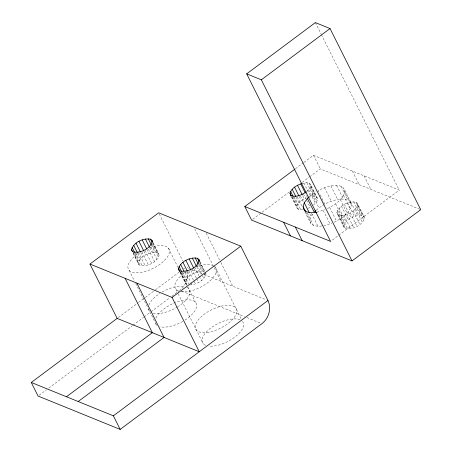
<?xml version="1.0" encoding="UTF-8"?>
<svg xmlns="http://www.w3.org/2000/svg" width="452" height="452" viewBox="0 0 452 452"><rect width="100%" height="100%" fill="white"/><g stroke="black" fill="none" stroke-linecap="round" stroke-linejoin="round"><path stroke-width="0.34" stroke-dasharray="2.26 1.69" d="M138.724 264.522L138.306 262.951C140.849 255.764 149.979 251.47 157.29 252.758L158.68 253.809L159.098 255.38C156.556 262.567 147.425 266.861 140.114 265.573L138.724 264.522L133.159 253.408M180.845 272.285L187.026 284.636L185.636 283.585L185.218 282.008C187.761 274.827 196.891 270.528 204.202 271.822L199.564 262.561M189.829 285.009C196.27 284.415 203.908 281.014 206.01 274.443L205.733 273.392M302.569 209.796L298.619 209.519L297.23 208.468L296.817 206.897C297.908 202.343 302.444 199.688 306.439 197.903M306.744 191.495L310.202 187.693L310.806 185.749L310.388 184.173L308.998 183.122L306.767 182.704L301.992 183.484M321.762 225.977L317.954 226.305L313.49 225.458L310.705 223.356L309.874 220.209L311.083 216.322L313.033 213.666M313.547 205.078L317.005 201.276L317.603 199.332L317.191 197.756L310.388 184.173M336.926 212.378C339.469 205.191 348.594 200.897 355.91 202.185L357.3 203.236L364.103 216.819L364.515 218.389C361.973 225.576 352.848 229.87 345.531 228.582L344.142 227.531L337.339 213.949L336.926 212.378L343.729 225.955L344.142 227.531M327.361 208.604C334.621 205.055 342.729 199.891 344.656 191.495L343.825 188.348L341.04 186.247C333.169 184.02 325.061 187.162 318.022 190.569L319.564 193.659M343.729 225.955C346.266 218.774 355.396 214.474 362.713 215.768L364.103 216.819M334.164 222.186C341.424 218.638 349.532 213.474 351.458 205.078L350.628 201.931L343.825 188.348M337.339 213.949L338.729 214.999C346.046 216.288 355.176 211.994 357.718 204.807L357.3 203.236M309.507 196.626L312.134 194.298L316.253 191.688M316.31 210.208L318.937 207.88L324.231 204.524M295.484 168.709L303.371 162.827M303.93 162.409L313.507 155.268L399.269 190.111L330.559 241.368M118.288 317.553L137.996 302.846M138.561 302.428L144.759 297.806M145.318 297.388L154.895 290.24M155.46 289.822L179.111 272.177M183.619 268.816L184.744 267.974M252.724 219.265L289.331 191.953M302.286 182.292L309.044 177.252M309.609 176.834L320.31 168.85L420.727 209.649M39.2 395.201L46.539 389.726M48.799 388.042L132.363 325.706M132.928 325.287L143.651 317.281M144.216 316.863L150.431 312.23M150.996 311.807L169.624 297.908M171.884 296.224L179.224 290.749M307.981 208.327L310.134 207.361L306.111 199.332M350.628 201.931L347.842 199.829C339.972 197.597 331.864 200.744 324.818 204.151L319.875 194.275M316.863 212.231L325.016 209.66M323.66 225.814L331.819 223.243M308.151 197.242L313.564 196.281L315.801 196.705L317.191 197.756M187.173 267.663L188.478 268.194M192.388 269.782L201.507 273.488M204.112 274.55L266.013 299.699M181.744 291.122L244.295 316.536M246.899 317.598L261.233 323.423M315.383 22.6L321.061 33.934M321.378 34.567L399.269 190.111M364.086 175.817L370.883 189.399M352.357 171.054L359.159 184.631M357.718 204.807L364.515 218.389M355.91 202.185L362.713 215.768M357.114 206.756L363.916 220.339M353.679 201.761L360.476 215.344M355.549 208.88L362.351 222.463M350.82 202.01L357.622 215.593M344.656 191.495L351.458 205.078M341.04 186.247L347.842 199.829M353.181 210.977L359.984 224.559M347.628 202.897L354.424 216.48M343.452 195.383L350.249 208.965M336.576 185.405L343.379 198.982M350.243 212.835L357.046 226.418M344.396 204.349L351.198 217.926M340.328 199.631L347.13 213.214M347.017 214.288L353.82 227.87M341.458 206.208L348.26 219.791M330.87 185.896L337.672 199.479M343.819 215.175L350.622 228.757M313.507 155.268L320.31 168.85M339.09 208.304L345.893 221.887M335.593 203.829L342.396 217.406M340.966 215.423L347.763 229.006M337.525 210.429L344.328 224.011M338.729 214.999L345.531 228.582M324.474 187.676L331.276 201.259M329.711 207.553L336.514 221.135M310.806 185.749L317.603 199.332M323.253 210.451L330.056 224.028M308.998 183.122L315.801 196.705M310.202 187.693L317.005 201.276M306.767 182.704L313.564 196.281M312.134 194.298L318.937 207.88M308.637 189.817L315.439 203.4M303.908 182.947L310.71 196.53M306.586 195.569L307.513 197.422M303.332 193.778L305.806 198.716M302.744 195.778L304.286 198.869M311.462 213.338L317.954 226.305M309.846 213.852L311.083 216.322M300.411 195.84L303.507 202.016M299.184 196.411L301.348 200.733M307.303 213.112L313.49 225.458M305.857 212.186L309.874 220.209M304.829 211.626L310.705 223.356M297.218 196.733L302.162 206.609M296.196 197.27L298.981 202.829M294.054 196.36L300.851 209.943M293.399 196.925L297.416 204.954M292.438 197.174L298.619 209.519M291.868 197.015L296.817 206.897M291.354 196.739L297.23 208.468M206.202 233.119L220.587 261.844M220.898 262.465L232.78 286.195M215.242 267.081L241.831 320.174M194.784 228.978L221.056 281.432M200.033 261.759L204.976 271.635M199.518 261.476L206.01 274.443M198.603 262.804L203.553 272.686M203.863 273.302L205.406 276.387M198.569 264.606L201.971 271.398M197.044 264.928L203.846 278.511M196.643 266.703L199.117 271.641M194.676 267.025L199.004 275.669M199.315 276.285L201.479 280.607M194.066 268.827L195.919 272.533M191.738 268.889L196.371 278.149M196.682 278.765L198.535 282.472M190.834 270.279L192.693 273.98M188.817 270.957L193.456 280.217M193.767 280.833L195.309 283.918M159.29 214.056L182.744 260.889M187.586 271.522L189.75 275.844M185.309 271.228L190.569 281.726M190.874 282.342L192.111 284.811M184.602 272.387L187.382 277.94M182.766 272.093L188.642 283.822M181.806 272.042L185.823 280.065M168.33 248.024L178.06 267.454M180.574 272.471L195.535 302.348M180.275 272.132L185.218 282.008M180.071 272.471L185.636 283.585M153.121 242.696L158.68 253.809M152.607 242.419L159.098 255.38M175.986 289.37L177.868 293.133M178.184 293.76L203.191 343.701M152.652 243.498L157.29 252.758M151.691 243.747L158.494 257.329M151.347 244.927L155.059 252.335M150.748 247.103L156.934 259.454M149.731 247.645L152.205 252.583M148.386 249.199L154.567 261.55M146.843 249.148L149.007 253.47M145.132 250.448L151.623 263.409M143.922 251.216L145.781 254.922M141.905 251.894L148.397 264.861M140.674 252.459L142.838 256.781M138.397 252.165L145.199 265.748M137.69 253.323L140.47 258.877M135.543 252.414L142.346 265.996M134.894 252.979L138.911 261.002M133.312 251.99L140.114 265.573M133.363 253.069L138.306 262.951M129.074 270.307L134.413 280.969M135.668 283.472L156.279 324.638M187.32 271.663A17.018 14.125 -67.9 0 1 179.789 290.331M213.92 265.979A22.69 10.232 -26.6 0 1 207.937 282.54A22.69 10.232 -26.6 0 1 180.738 291.676M178.438 291.043A22.69 10.232 -26.6 0 1 186.501 271.652M195.857 266.974A22.69 10.232 -26.6 0 1 212.79 265.414M149.55 247.69A22.69 10.232 -26.6 0 1 167.941 256.103A22.69 10.232 -26.6 0 1 134.696 272.731A22.69 10.232 -26.6 0 1 139.046 252.945M242.447 321.412A22.69 10.232 -26.6 0 1 234.548 337.322A22.69 10.232 -26.6 0 1 209.265 346.164M205.643 345.368A22.69 10.232 -26.6 0 1 211.09 327.79A22.69 10.232 -26.6 0 1 239.995 319.739M186.874 287.365A22.69 10.232 -26.6 0 1 178.218 306.484M177.67 306.835A22.69 10.232 -26.6 0 1 153.013 313.089M149.476 311.055A22.69 10.232 -26.6 0 1 148.369 308.626M148.855 305.06A22.69 10.232 -26.6 0 1 159.991 293.337M162.223 291.992A22.69 10.232 -26.6 0 1 183.981 286.466M155.883 318.084A22.69 10.232 -26.6 0 1 189.235 299.868A22.69 10.232 -26.6 0 1 185.021 320.067M182.789 321.412A22.69 10.232 -26.6 0 1 159.816 326.672M157.104 325.406A22.69 10.232 -26.6 0 1 155.166 322.208M207.005 332.452A22.69 10.232 -26.6 0 0 236.758 310.258A22.69 10.232 -26.6 0 0 204.293 314.208A22.69 10.232 -26.6 0 0 207.005 332.452"/><path stroke-width="0.68" d="M151.883 240.227L152.296 241.803C149.753 248.984 140.629 253.284 133.312 251.99L131.922 250.939L131.504 249.368C134.046 242.182 143.177 237.888 150.488 239.176L151.883 240.227L152.499 241.458M179.45 271.234L178.416 268.426C180.958 261.245 190.089 256.945 197.4 258.239L198.795 259.29L199.411 260.522M291.048 196.123L290.014 193.315C291.45 187.987 297.117 185.083 301.992 183.484M316.863 212.231L311.151 212.722L306.688 211.875L303.902 209.773L303.072 206.626L304.281 202.739L307.4 198.49L308.982 197.095M315.784 210.672L314.202 212.073L307.4 198.49M244.798 206.524L330.559 241.368L246.673 73.857L315.383 22.6L330.045 28.555L420.727 209.649L352.018 260.906L251.6 220.101L244.798 206.524L294.919 169.133M246.673 73.857L261.335 79.812L330.045 28.555M89.954 264.064L158.663 212.807L240.758 246.165L267.968 300.495A17.018 14.125 -67.9 0 1 261.883 323.683L120.17 429.4L38.07 396.042L31.273 382.46L117.158 318.389L199.253 351.746L172.048 297.422L89.954 264.064L117.158 318.389M172.048 297.422L240.758 246.165M66.455 396.754L152.341 332.689L125.136 278.359M78.185 401.523L164.07 337.452L136.866 283.121M31.273 382.46L113.367 415.817L267.968 300.495M306.275 191.914C302.117 194.71 296.93 197.236 291.822 195.936L290.427 194.891M178.834 270.002L180.224 271.053C187.535 272.341 196.665 268.047 199.208 260.86L198.795 259.29M261.335 79.812L352.018 260.906M300.716 183.84L305.349 193.1M297.484 185.286L302.122 194.546M304.281 202.739L309.224 212.615M294.546 187.151L298.874 195.789M303.072 206.626L305.546 211.564M292.178 189.247L295.885 196.654M290.613 191.371L293.088 196.309M290.014 193.315L291.252 195.784M295.371 227.073L302.173 240.656M283.647 222.305L290.444 235.887M197.4 258.239L199.259 261.94M195.168 257.815L198.258 263.991M192.315 258.058L196.332 266.087M189.117 258.951L193.755 268.211M185.891 260.397L190.529 269.658M182.947 262.262L187.275 270.906M180.58 264.358L183.981 271.149M179.02 266.482L181.495 271.42M178.416 268.426L179.964 271.516M150.488 239.176L152.036 242.261M148.256 238.752L151.347 244.927M145.403 239.001L149.42 247.024M142.205 239.888L146.533 248.532M138.979 241.34L143.617 250.6M136.035 243.199L140.363 251.843M133.668 245.295L137.38 252.708M132.108 247.419L134.583 252.363M131.504 249.368L132.741 251.837M113.367 415.817L120.17 429.4"/></g></svg>
